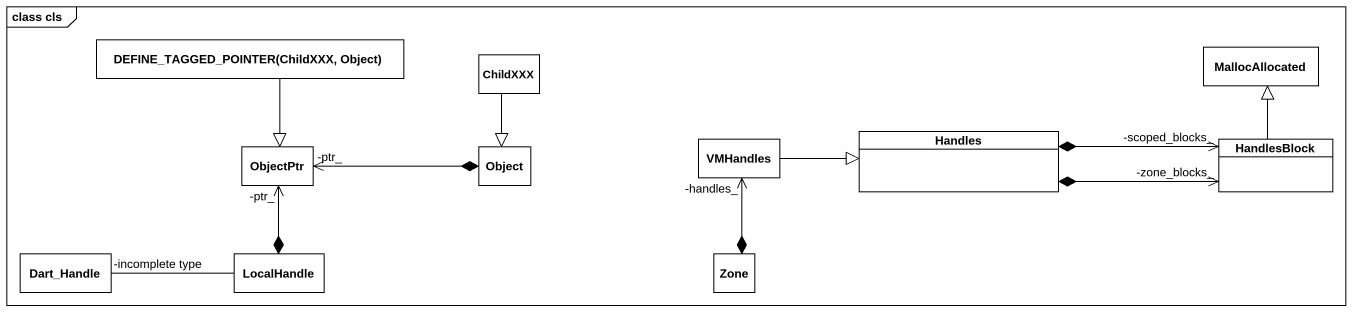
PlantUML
@startuml
mainframe class cls
hide circle
hide empty members
class "DEFINE_TAGGED_POINTER(ChildXXX, Object)" as DEFINE_TAGGED_POINTER
class ChildXXX
class MallocAllocated
class ObjectPtr
class "Object" as Object_
class VMHandles
class Handles
class HandlesBlock
class Dart_Handle
class LocalHandle
class Zone
DEFINE_TAGGED_POINTER --|> ObjectPtr
ChildXXX --|> Object_
Object_ *-left-> "-ptr_" ObjectPtr
VMHandles -right-|> Handles
Handles *-right-> "-zone_blocks_" HandlesBlock
Handles *-right-> "-scoped_blocks_" HandlesBlock
HandlesBlock -up-|> MallocAllocated
Dart_Handle "-incomplete type" -right- LocalHandle
LocalHandle *-up-> "-ptr_" ObjectPtr
Zone *-up-> "-handles_" VMHandles
@enduml
